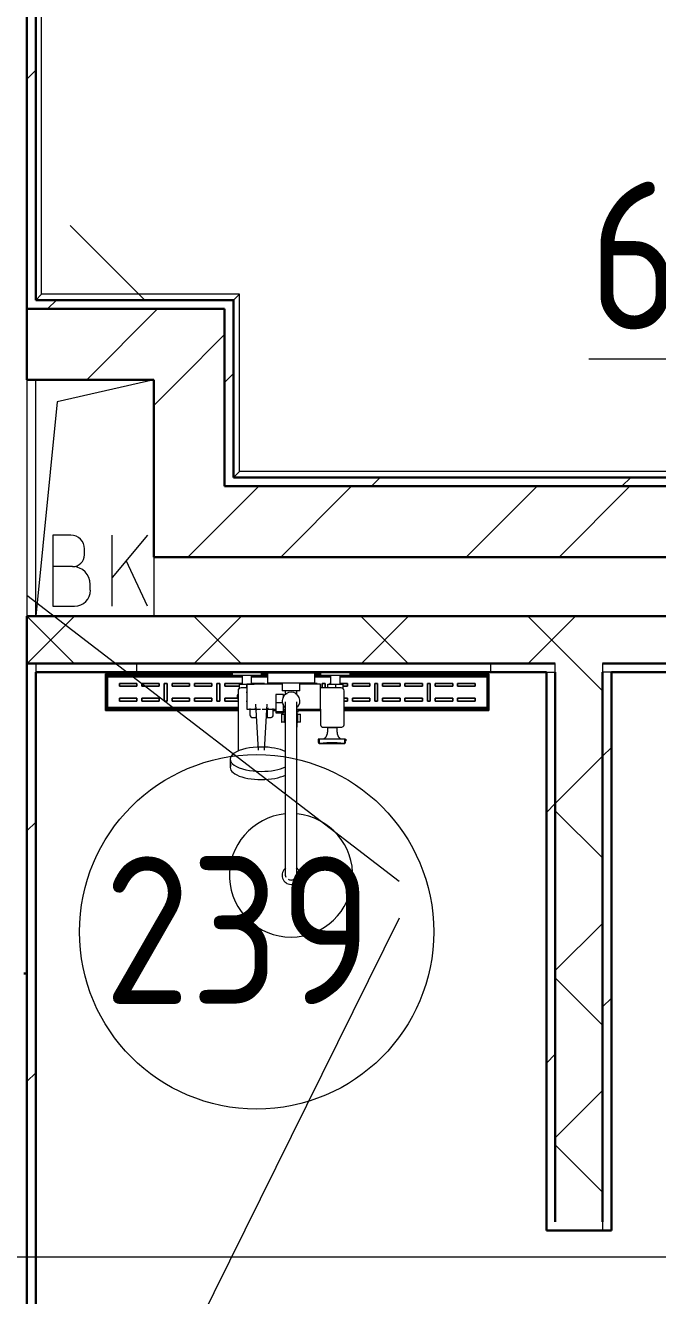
# Model space of a CAD drawing. Header units: millimetres. Extents: x -695119 to 412940, y -249585 to 622758.
# Drawn here: x 292938 to 294009, y 95847 to 97997 of the extents above; entities that cross this region are included whole.
import ezdxf

# ---------------------------------------------------------------- set-up
doc = ezdxf.new("R2010")
doc.units = ezdxf.units.MM
doc.linetypes.add('ADSK_Линия сетки', pattern=[25, 20, -2.5, 0, -2.5])
doc.linetypes.add('ADSK_Сверху', pattern=[450, 300, -150])
for name, color, linetype, lineweight in [('Линии', 7, 'Continuous', 9), ('Марки помещений', 8, 'Continuous', 20), ('Обобщенные модели', 8, 'Continuous', 18), ('Оборудование', 8, 'Continuous', 18), ('Ограждение', 8, 'Continuous', 9), ('Оси', 252, 'Continuous', 9), ('Перекрытие', 252, 'Continuous', 18), ('Сантехника', 252, 'Continuous', 18), ('Стены внутренние', 252, 'Continuous', 18), ('Стены наружные', 252, 'Continuous', 18), ('Стены штриховка', 7, 'Continuous', 9)]:
    doc.layers.add(name, color=color, linetype=linetype, lineweight=lineweight)
doc.styles.add('GOST Common_2', font='', dxfattribs={"width": 0.9, "height": 250})
doc.styles.get('GOST Common_2').set_extended_font_data('GOST type B')

# ---------------------------------------------------------------- blocks, each defined once
blk = doc.blocks.new('план 2 этажа')
at = {"color": 251, "lineweight": 18, "true_color": 0x636466}
for p, q in [((292955.8, 96996.6), (292955.8, 97396.6)), ((293155.8, 97396.6), (292992.1, 97359.7)), ((292992.1, 97359.7), (292955.8, 96996.6)), ((293015, 97133.8), (292985, 97133.8)), ((292985, 97133.8), (292985, 97013.8)), ((293145, 97133.8), (293085, 97062.3)), ((293085, 97013.8), (293085, 97133.8)), ((293038.3, 97100.5), (293038.3, 97110.5)), ((293018.3, 97080.5), (292985, 97080.5)), ((293145, 97013.8), (293109, 97091)), ((293155.8, 97096.6), (293155.8, 96996.6)), ((293048.3, 97040.5), (293048.3, 97050.5)), ((292985, 97013.8), (293021.7, 97013.8))]:
    blk.add_line(p, q, dxfattribs=at)
for centre, radius, start, end in [((293015, 97110.5), 23.3, 0, 90), ((293018.3, 97100.5), 20, 270, 0), ((293018.3, 97050.5), 30, 0, 90), ((293021.7, 97040.5), 26.7, 270, 0)]:
    blk.add_arc(centre, radius, start, end, dxfattribs=at)
at = {"layer": 'Линии', "color": 251, "linetype": 'ADSK_Сверху', "ltscale": 100, "true_color": 0x636466}
for p, q in [((293571.4, 96547.6), (292940.8, 97031.6)), ((293571.4, 96485.7), (292940.8, 95211.6))]:
    blk.add_line(p, q, dxfattribs=at)
at = {"layer": 'Марки помещений', "color": 251, "true_color": 0x636466}
blk.add_circle((293329.9, 96462.3), 300, dxfattribs=at)
at = {"layer": 'Обобщенные модели', "color": 251, "lineweight": 9, "true_color": 0x636466}
for p, q in [((293434, 96788.6), (293434, 96785.2)), ((293436, 96788.6), (293434.2, 96788.6)), ((293436, 96788.6), (293436, 96781.2)), ((293479.1, 96788.6), (293436, 96788.6)), ((293436, 96781.2), (293436, 96788.6)), ((293436, 96781.2), (293479.1, 96781.2)), ((293479.1, 96781.2), (293479.1, 96788.6)), ((293480.6, 96788.6), (293479.1, 96788.6)), ((293479.1, 96788.6), (293479.1, 96781.2)), ((293480.8, 96788.6), (293480.8, 96785.9)), ((293480.9, 96785.5), (293480.9, 96788.6))]:
    blk.add_line(p, q, dxfattribs=at)
for points, knots in [([(293434, 96784.7), (293434, 96784.5), (293434.1, 96784.2), (293434.2, 96783.5), (293434.4, 96782.8), (293434.6, 96782.3), (293434.9, 96781.9), (293435.3, 96781.5), (293435.7, 96781.3), (293436, 96781.2)], [0.3333333, 0.3333333, 0.3333333, 0.3333333, 0.4166667, 0.5, 0.5833333, 0.6666667, 0.75, 0.8333333, 1, 1, 1, 1]), ([(293436, 96781.2), (293436, 96781.2), (293436.6, 96781.2), (293438.5, 96781.5), (293439.9, 96781.6), (293441, 96781.8), (293442.3, 96781.9), (293443.7, 96782.1), (293445.1, 96782.2), (293446.7, 96782.4), (293448.4, 96782.5), (293450.7, 96782.7), (293455, 96782.9), (293460.1, 96782.9), (293464.3, 96782.7), (293466.7, 96782.5), (293468.3, 96782.4), (293469.9, 96782.2), (293471.4, 96782.1), (293472.8, 96781.9), (293474.1, 96781.8), (293475.2, 96781.6), (293476.6, 96781.5), (293478.4, 96781.2), (293479.1, 96781.2), (293479.1, 96781.2)], [0, 0, 0, 0, 0.111111, 0.166667, 0.194444, 0.222222, 0.25, 0.277778, 0.305556, 0.333333, 0.361111, 0.388889, 0.444444, 0.555556, 0.611111, 0.638889, 0.666667, 0.694444, 0.722222, 0.75, 0.777778, 0.805556, 0.833333, 0.888889, 1, 1, 1, 1]), ([(293479.1, 96781.2), (293479.3, 96781.3), (293479.7, 96781.5), (293480, 96781.9), (293480.2, 96782.3), (293480.4, 96782.9), (293480.6, 96783.5), (293480.7, 96784.2), (293480.8, 96784.6), (293480.8, 96784.7)], [0, 0, 0, 0, 0.1666667, 0.25, 0.3333333, 0.4166667, 0.5, 0.5833333, 0.6666667, 0.6666667, 0.6666667, 0.6666667])]:
    blk.add_open_spline(points, degree=3, knots=knots, dxfattribs=at)
at = {"layer": 'Оборудование', "color": 251, "true_color": 0x636466}
blk.add_line((293140.8, 97531.6), (293014.4, 97658.1), dxfattribs=at)
at = {"layer": 'Ограждение', "color": 251, "true_color": 0x636466}
for p, q in [((292965.8, 97541.6), (292965.8, 98471.6)), ((292965.8, 97541.6), (292955.8, 97531.6)), ((293300.8, 97541.6), (292965.8, 97541.6)), ((293300.8, 97541.6), (293290.8, 97531.6)), ((293300.8, 97241.6), (293300.8, 97541.6)), ((293300.8, 97241.6), (293290.8, 97231.6)), ((294785.8, 97241.6), (293300.8, 97241.6))]:
    blk.add_line(p, q, dxfattribs=at)
at = {"layer": 'Оси', "color": 251, "linetype": 'ADSK_Линия сетки', "ltscale": 100, "true_color": 0x636466}
for p, q in [((292940.8, 112662.3), (292940.8, 46685.5)), ((326840.8, 95911.6), (255118.5, 95911.6))]:
    blk.add_line(p, q, dxfattribs=at)
at = {"layer": 'Перекрытие', "color": 251, "ltscale": 100, "true_color": 0x636466}
for p, q in [((292955.8, 96996.6), (292955.8, 97396.6)), ((293155.8, 97096.6), (293155.8, 96996.6))]:
    blk.add_line(p, q, dxfattribs=at)
at = {"layer": 'Сантехника', "color": 251, "true_color": 0x636466}
for p, q in [((293073.9, 96836.9), (293073.9, 96898.8)), ((293073.9, 96898.8), (293073.9, 96836.9)), ((293073.9, 96898.8), (293288.3, 96898.8)), ((293288.3, 96898.8), (293073.9, 96898.8)), ((293288.4, 96896.9), (293075.8, 96896.9)), ((293075.8, 96896.9), (293288.4, 96896.9)), ((293075.8, 96896.9), (293075.8, 96838.8)), ((293075.8, 96838.8), (293075.8, 96896.9)), ((293077.4, 96890.2), (293077.4, 96895.2)), ((293305.3, 96895.2), (293077.4, 96895.2)), ((293077.4, 96893.7), (293077.4, 96895.2)), ((293077.4, 96893.7), (293305.3, 96893.7)), ((293077.4, 96893.7), (293077.4, 96890.2)), ((293077.4, 96845.6), (293077.4, 96890.2)), ((293077.4, 96890.2), (293077.4, 96845.6)), ((293127.1, 96882.9), (293097.6, 96882.9)), ((293097.6, 96882.9), (293097.6, 96877.9)), ((293097.6, 96877.9), (293097.6, 96882.9)), ((293097.6, 96882.9), (293127.1, 96882.9)), ((293127.1, 96877.9), (293127.1, 96882.9)), ((293127.1, 96882.9), (293127.1, 96877.9)), ((293165, 96882.9), (293135.5, 96882.9)), ((293135.5, 96882.9), (293135.5, 96877.9)), ((293135.5, 96877.9), (293135.5, 96882.9)), ((293135.5, 96882.9), (293165, 96882.9)), ((293165, 96877.9), (293165, 96882.9)), ((293165, 96882.9), (293165, 96877.9)), ((293178.3, 96882.9), (293173.4, 96882.9)), ((293173.4, 96882.9), (293173.4, 96852.9)), ((293173.4, 96852.9), (293173.4, 96882.9)), ((293173.4, 96882.9), (293178.3, 96882.9)), ((293178.3, 96852.9), (293178.3, 96882.9)), ((293178.3, 96882.9), (293178.3, 96852.9)), ((293216.3, 96882.9), (293186.7, 96882.9)), ((293186.7, 96882.9), (293186.7, 96877.9)), ((293186.7, 96877.9), (293186.7, 96882.9)), ((293186.7, 96882.9), (293216.3, 96882.9)), ((293216.3, 96877.9), (293216.3, 96882.9)), ((293216.3, 96882.9), (293216.3, 96877.9)), ((293254.2, 96882.9), (293224.6, 96882.9)), ((293224.6, 96882.9), (293224.6, 96877.9)), ((293224.6, 96877.9), (293224.6, 96882.9)), ((293224.6, 96882.9), (293254.2, 96882.9)), ((293254.2, 96877.9), (293254.2, 96882.9)), ((293254.2, 96882.9), (293254.2, 96877.9)), ((293267.5, 96882.9), (293262.6, 96882.9)), ((293262.6, 96882.9), (293262.6, 96852.9)), ((293262.6, 96852.9), (293262.6, 96882.9)), ((293262.6, 96882.9), (293267.5, 96882.9)), ((293267.5, 96852.9), (293267.5, 96882.9)), ((293267.5, 96882.9), (293267.5, 96852.9)), ((293305.3, 96882.9), (293275.9, 96882.9)), ((293275.9, 96882.9), (293275.9, 96877.9)), ((293275.9, 96877.9), (293275.9, 96882.9)), ((293275.9, 96882.9), (293305.3, 96882.9)), ((293288.3, 96901.6), (293288.3, 96896.6)), ((293288.3, 96896.6), (293338.3, 96896.6)), ((293305.3, 96896.6), (293305.3, 96881.6)), ((293321.3, 96881.6), (293321.3, 96896.6)), ((293348.3, 96895.2), (293321.3, 96895.2)), ((293321.3, 96893.7), (293348.3, 96893.7)), ((293343.3, 96882.9), (293321.3, 96882.9)), ((293321.3, 96882.9), (293343.3, 96882.9)), ((293338.3, 96896.6), (293338.3, 96901.6)), ((293338.3, 96898.8), (293348.3, 96898.8)), ((293348.3, 96898.8), (293338.3, 96898.8)), ((293348.3, 96896.9), (293338.3, 96896.9)), ((293338.3, 96896.9), (293348.3, 96896.9)), ((293343.3, 96881.2), (293343.3, 96882.9)), ((293343.3, 96882.9), (293343.3, 96881.2)), ((293348.3, 96900.4), (293348.3, 96883.1)), ((293388.3, 96900.4), (293348.3, 96900.4)), ((293388.3, 96883.1), (293348.3, 96883.1)), ((293356.6, 96882.9), (293351.7, 96882.9)), ((293351.7, 96882.9), (293351.7, 96881.1)), ((293351.7, 96881.1), (293351.7, 96882.9)), ((293351.7, 96882.9), (293356.6, 96882.9)), ((293356.6, 96881.3), (293356.6, 96882.9)), ((293356.6, 96882.9), (293356.6, 96881.3)), ((293373.3, 96882.9), (293365, 96882.9)), ((293365, 96882.9), (293365, 96881.3)), ((293365, 96881.3), (293365, 96882.9)), ((293365, 96882.9), (293373.3, 96882.9)), ((293373.3, 96883.1), (293373.3, 96870.5)), ((293428.3, 96900.4), (293388.3, 96900.4)), ((293428.3, 96883.1), (293388.3, 96883.1)), ((293403.3, 96870.5), (293403.3, 96883.1)), ((293432.5, 96882.9), (293403.3, 96882.9)), ((293403.3, 96882.9), (293432.5, 96882.9)), ((293428.3, 96883.1), (293428.3, 96900.4)), ((293428.3, 96898.8), (293438.3, 96898.8)), ((293438.3, 96898.8), (293428.3, 96898.8)), ((293438.3, 96896.9), (293428.3, 96896.9)), ((293428.3, 96896.9), (293438.3, 96896.9)), ((293455.3, 96895.2), (293428.3, 96895.2)), ((293428.3, 96893.7), (293455.3, 96893.7)), ((293432.5, 96881.3), (293432.5, 96882.9)), ((293432.5, 96882.9), (293432.5, 96881.3)), ((293438.3, 96901.6), (293438.3, 96896.6)), ((293438.3, 96896.6), (293488.3, 96896.6)), ((293445.8, 96882.9), (293440.8, 96882.9)), ((293440.8, 96882.9), (293440.8, 96875.3)), ((293440.8, 96875.3), (293440.8, 96882.9)), ((293440.8, 96882.9), (293445.8, 96882.9)), ((293445.8, 96875.3), (293445.8, 96882.9)), ((293445.8, 96882.9), (293445.8, 96875.3)), ((293455.3, 96882.9), (293454.1, 96882.9)), ((293454.1, 96882.9), (293454.1, 96881.6)), ((293454.1, 96881.6), (293454.1, 96882.9)), ((293454.1, 96882.9), (293455.3, 96882.9)), ((293455.3, 96896.6), (293455.3, 96881.6)), ((293471.3, 96881.6), (293471.3, 96896.6)), ((293720.1, 96895.2), (293471.3, 96895.2)), ((293471.3, 96893.7), (293720.1, 96893.7)), ((293483.7, 96882.9), (293471.3, 96882.9)), ((293471.3, 96882.9), (293483.7, 96882.9)), ((293483.7, 96877.9), (293483.7, 96882.9)), ((293483.7, 96882.9), (293483.7, 96877.9)), ((293721.3, 96896.9), (293488.2, 96896.9)), ((293488.2, 96896.9), (293721.3, 96896.9)), ((293488.3, 96896.6), (293488.3, 96901.6)), ((293488.3, 96898.8), (293723.2, 96898.8)), ((293723.2, 96898.8), (293488.3, 96898.8)), ((293521.6, 96882.9), (293492.1, 96882.9)), ((293492.1, 96882.9), (293492.1, 96877.9)), ((293492.1, 96877.9), (293492.1, 96882.9)), ((293492.1, 96882.9), (293521.6, 96882.9)), ((293521.6, 96877.9), (293521.6, 96882.9)), ((293521.6, 96882.9), (293521.6, 96877.9)), ((293534.9, 96882.9), (293530, 96882.9)), ((293530, 96882.9), (293530, 96852.9)), ((293530, 96852.9), (293530, 96882.9)), ((293530, 96882.9), (293534.9, 96882.9)), ((293534.9, 96852.9), (293534.9, 96882.9)), ((293534.9, 96882.9), (293534.9, 96852.9)), ((293572.8, 96882.9), (293543.3, 96882.9)), ((293543.3, 96882.9), (293543.3, 96877.9)), ((293543.3, 96877.9), (293543.3, 96882.9)), ((293543.3, 96882.9), (293572.8, 96882.9)), ((293572.8, 96877.9), (293572.8, 96882.9)), ((293572.8, 96882.9), (293572.8, 96877.9)), ((293610.8, 96882.9), (293581.2, 96882.9)), ((293581.2, 96882.9), (293581.2, 96877.9)), ((293581.2, 96877.9), (293581.2, 96882.9)), ((293581.2, 96882.9), (293610.8, 96882.9)), ((293610.8, 96877.9), (293610.8, 96882.9)), ((293610.8, 96882.9), (293610.8, 96877.9)), ((293624, 96882.9), (293619.1, 96882.9)), ((293619.1, 96882.9), (293619.1, 96852.9)), ((293619.1, 96852.9), (293619.1, 96882.9)), ((293619.1, 96882.9), (293624, 96882.9)), ((293624, 96852.9), (293624, 96882.9)), ((293624, 96882.9), (293624, 96852.9)), ((293662, 96882.9), (293632.4, 96882.9)), ((293632.4, 96882.9), (293632.4, 96877.9)), ((293632.4, 96877.9), (293632.4, 96882.9)), ((293632.4, 96882.9), (293662, 96882.9)), ((293662, 96877.9), (293662, 96882.9)), ((293662, 96882.9), (293662, 96877.9)), ((293699.9, 96882.9), (293670.3, 96882.9)), ((293670.3, 96882.9), (293670.3, 96877.9)), ((293670.3, 96877.9), (293670.3, 96882.9)), ((293670.3, 96882.9), (293699.9, 96882.9)), ((293699.9, 96877.9), (293699.9, 96882.9)), ((293699.9, 96882.9), (293699.9, 96877.9)), ((293720.1, 96895.2), (293720.1, 96890.2)), ((293720.1, 96895.2), (293720.1, 96893.7)), ((293720.1, 96890.2), (293720.1, 96893.7)), ((293720.1, 96890.2), (293720.1, 96845.6)), ((293720.1, 96845.6), (293720.1, 96890.2)), ((293721.3, 96838.8), (293721.3, 96896.9)), ((293721.3, 96896.9), (293721.3, 96838.8)), ((293723.2, 96898.8), (293723.2, 96836.9)), ((293723.2, 96836.9), (293723.2, 96898.8)), ((293097.6, 96877.9), (293127.1, 96877.9)), ((293127.1, 96877.9), (293097.6, 96877.9)), ((293135.5, 96877.9), (293165, 96877.9)), ((293165, 96877.9), (293135.5, 96877.9)), ((293186.7, 96877.9), (293216.3, 96877.9)), ((293216.3, 96877.9), (293186.7, 96877.9)), ((293224.6, 96877.9), (293254.2, 96877.9)), ((293254.2, 96877.9), (293224.6, 96877.9)), ((293275.9, 96877.9), (293300.8, 96877.9)), ((293300.8, 96877.9), (293275.9, 96877.9)), ((293298.5, 96870.3), (293298.5, 96767.9)), ((293300.8, 96881.6), (293313.3, 96881.6)), ((293300.8, 96873.3), (293300.8, 96881.6)), ((293313.6, 96875.3), (293303.5, 96875.3)), ((293313.6, 96867.7), (293312.1, 96867.7)), ((293313.3, 96881.6), (293325.8, 96881.6)), ((293313.3, 96875.3), (293313.3, 96881.6)), ((293373.5, 96881.3), (293313.6, 96881.3)), ((293313.6, 96881.3), (293313.6, 96839.1)), ((293375.2, 96863.8), (293362.3, 96863.8)), ((293362.3, 96863.8), (293362.3, 96850.5)), ((293388.3, 96870.5), (293373.3, 96870.5)), ((293375.2, 96857.9), (293375.2, 96863.8)), ((293378.3, 96870.5), (293378.3, 96865.5)), ((293378.3, 96865.5), (293381.5, 96865.5)), ((293403.3, 96870.5), (293388.3, 96870.5)), ((293395.1, 96865.5), (293398.3, 96865.5)), ((293398.3, 96865.5), (293398.3, 96870.5)), ((293438.3, 96881.3), (293403.3, 96881.3)), ((293438.3, 96839.1), (293438.3, 96881.3)), ((293473.1, 96875.3), (293438.3, 96875.3)), ((293450.8, 96881.6), (293463.3, 96881.6)), ((293450.8, 96875.3), (293450.8, 96881.6)), ((293463.3, 96881.6), (293475.8, 96881.6)), ((293463.3, 96881.6), (293463.3, 96875.3)), ((293475.8, 96881.6), (293475.8, 96873.2)), ((293475.8, 96877.9), (293483.7, 96877.9)), ((293483.7, 96877.9), (293475.8, 96877.9)), ((293478.1, 96812.6), (293478.1, 96870.3)), ((293492.1, 96877.9), (293521.6, 96877.9)), ((293521.6, 96877.9), (293492.1, 96877.9)), ((293543.3, 96877.9), (293572.8, 96877.9)), ((293572.8, 96877.9), (293543.3, 96877.9)), ((293581.2, 96877.9), (293610.8, 96877.9)), ((293610.8, 96877.9), (293581.2, 96877.9)), ((293632.4, 96877.9), (293662, 96877.9)), ((293662, 96877.9), (293632.4, 96877.9)), ((293670.3, 96877.9), (293699.9, 96877.9)), ((293699.9, 96877.9), (293670.3, 96877.9)), ((293077.4, 96845.6), (293077.4, 96842.1)), ((293077.4, 96840.6), (293077.4, 96845.6)), ((293298.5, 96842.1), (293077.4, 96842.1)), ((293077.4, 96840.6), (293077.4, 96842.1)), ((293298.5, 96840.6), (293077.4, 96840.6)), ((293127.1, 96857.9), (293097.6, 96857.9)), ((293097.6, 96857.9), (293097.6, 96852.9)), ((293097.6, 96852.9), (293097.6, 96857.9)), ((293097.6, 96857.9), (293127.1, 96857.9)), ((293097.6, 96852.9), (293127.1, 96852.9)), ((293127.1, 96852.9), (293097.6, 96852.9)), ((293127.1, 96852.9), (293127.1, 96857.9)), ((293127.1, 96857.9), (293127.1, 96852.9)), ((293165, 96857.9), (293135.5, 96857.9)), ((293135.5, 96857.9), (293135.5, 96852.9)), ((293135.5, 96852.9), (293135.5, 96857.9)), ((293135.5, 96857.9), (293165, 96857.9)), ((293135.5, 96852.9), (293165, 96852.9)), ((293165, 96852.9), (293135.5, 96852.9)), ((293165, 96852.9), (293165, 96857.9)), ((293165, 96857.9), (293165, 96852.9)), ((293173.4, 96852.9), (293178.3, 96852.9)), ((293178.3, 96852.9), (293173.4, 96852.9)), ((293216.3, 96857.9), (293186.7, 96857.9)), ((293186.7, 96857.9), (293186.7, 96852.9)), ((293186.7, 96852.9), (293186.7, 96857.9)), ((293186.7, 96857.9), (293216.3, 96857.9)), ((293186.7, 96852.9), (293216.3, 96852.9)), ((293216.3, 96852.9), (293186.7, 96852.9)), ((293216.3, 96852.9), (293216.3, 96857.9)), ((293216.3, 96857.9), (293216.3, 96852.9)), ((293254.2, 96857.9), (293224.6, 96857.9)), ((293224.6, 96857.9), (293224.6, 96852.9)), ((293224.6, 96852.9), (293224.6, 96857.9)), ((293224.6, 96857.9), (293254.2, 96857.9)), ((293224.6, 96852.9), (293254.2, 96852.9)), ((293254.2, 96852.9), (293224.6, 96852.9)), ((293254.2, 96852.9), (293254.2, 96857.9)), ((293254.2, 96857.9), (293254.2, 96852.9)), ((293262.6, 96852.9), (293267.5, 96852.9)), ((293267.5, 96852.9), (293262.6, 96852.9)), ((293297.8, 96857.9), (293275.9, 96857.9)), ((293275.9, 96857.9), (293275.9, 96852.9)), ((293275.9, 96852.9), (293275.9, 96857.9)), ((293275.9, 96857.9), (293297.8, 96857.9)), ((293275.9, 96852.9), (293298.5, 96852.9)), ((293298.5, 96852.9), (293275.9, 96852.9)), ((293312.1, 96852.6), (293313.6, 96852.6)), ((293313.6, 96839.1), (293336.6, 96839.1)), ((293318.6, 96840.4), (293318.6, 96829.9)), ((293327.9, 96847.6), (293332.3, 96769.6)), ((293339.2, 96839.1), (293362.3, 96839.1)), ((293343.5, 96769.6), (293347.9, 96847.6)), ((293358.2, 96830), (293358.2, 96840.4)), ((293362.3, 96850.5), (293362.3, 96835.1)), ((293362.3, 96850.5), (293374.3, 96850.5)), ((293375.2, 96835.1), (293375.2, 96848.4)), ((293375.2, 96839.1), (293378.6, 96839.1)), ((293398, 96839.1), (293438.3, 96839.1)), ((293438.3, 96839.1), (293438.3, 96812.7)), ((293483.7, 96857.9), (293478.1, 96857.9)), ((293478.1, 96857.9), (293483.7, 96857.9)), ((293478.1, 96852.9), (293483.7, 96852.9)), ((293483.7, 96852.9), (293478.1, 96852.9)), ((293720.1, 96842.1), (293478.1, 96842.1)), ((293720.1, 96840.6), (293478.1, 96840.6)), ((293483.7, 96852.9), (293483.7, 96857.9)), ((293483.7, 96857.9), (293483.7, 96852.9)), ((293521.6, 96857.9), (293492.1, 96857.9)), ((293492.1, 96857.9), (293492.1, 96852.9)), ((293492.1, 96852.9), (293492.1, 96857.9)), ((293492.1, 96857.9), (293521.6, 96857.9)), ((293492.1, 96852.9), (293521.6, 96852.9)), ((293521.6, 96852.9), (293492.1, 96852.9)), ((293521.6, 96852.9), (293521.6, 96857.9)), ((293521.6, 96857.9), (293521.6, 96852.9)), ((293530, 96852.9), (293534.9, 96852.9)), ((293534.9, 96852.9), (293530, 96852.9)), ((293572.8, 96857.9), (293543.3, 96857.9)), ((293543.3, 96857.9), (293543.3, 96852.9)), ((293543.3, 96852.9), (293543.3, 96857.9)), ((293543.3, 96857.9), (293572.8, 96857.9)), ((293543.3, 96852.9), (293572.8, 96852.9)), ((293572.8, 96852.9), (293543.3, 96852.9)), ((293572.8, 96852.9), (293572.8, 96857.9)), ((293572.8, 96857.9), (293572.8, 96852.9)), ((293610.8, 96857.9), (293581.2, 96857.9)), ((293581.2, 96857.9), (293581.2, 96852.9)), ((293581.2, 96852.9), (293581.2, 96857.9)), ((293581.2, 96857.9), (293610.8, 96857.9)), ((293581.2, 96852.9), (293610.8, 96852.9)), ((293610.8, 96852.9), (293581.2, 96852.9)), ((293610.8, 96852.9), (293610.8, 96857.9)), ((293610.8, 96857.9), (293610.8, 96852.9)), ((293619.1, 96852.9), (293624, 96852.9)), ((293624, 96852.9), (293619.1, 96852.9)), ((293662, 96857.9), (293632.4, 96857.9)), ((293632.4, 96857.9), (293632.4, 96852.9)), ((293632.4, 96852.9), (293632.4, 96857.9)), ((293632.4, 96857.9), (293662, 96857.9)), ((293632.4, 96852.9), (293662, 96852.9)), ((293662, 96852.9), (293632.4, 96852.9)), ((293662, 96852.9), (293662, 96857.9)), ((293662, 96857.9), (293662, 96852.9)), ((293699.9, 96857.9), (293670.3, 96857.9)), ((293670.3, 96857.9), (293670.3, 96852.9)), ((293670.3, 96852.9), (293670.3, 96857.9)), ((293670.3, 96857.9), (293699.9, 96857.9)), ((293670.3, 96852.9), (293699.9, 96852.9)), ((293699.9, 96852.9), (293670.3, 96852.9)), ((293699.9, 96852.9), (293699.9, 96857.9)), ((293699.9, 96857.9), (293699.9, 96852.9)), ((293720.1, 96842.1), (293720.1, 96845.6)), ((293720.1, 96845.6), (293720.1, 96840.6)), ((293720.1, 96842.1), (293720.1, 96840.6)), ((293298.5, 96836.9), (293073.9, 96836.9)), ((293073.9, 96836.9), (293298.5, 96836.9)), ((293075.8, 96838.8), (293298.5, 96838.8)), ((293298.5, 96838.8), (293075.8, 96838.8)), ((293324, 96825), (293329.1, 96825)), ((293329.1, 96825), (293329.1, 96826.2)), ((293347.7, 96836.3), (293347.7, 96838.4)), ((293347.7, 96836.3), (293347.7, 96825)), ((293347.7, 96825), (293352.7, 96825)), ((293358.2, 96838.8), (293362.3, 96838.8)), ((293362.3, 96838.8), (293358.2, 96838.8)), ((293362.3, 96836.9), (293358.2, 96836.9)), ((293358.2, 96836.9), (293362.3, 96836.9)), ((293362.3, 96835.1), (293362.3, 96833)), ((293362.3, 96835.1), (293375.2, 96835.1)), ((293362.3, 96833), (293375.2, 96833)), ((293372.2, 96830.6), (293372.2, 96817.4)), ((293372.5, 96830.6), (293372.2, 96830.6)), ((293372.5, 96830.6), (293377, 96830.6)), ((293372.5, 96817.4), (293372.5, 96830.6)), ((293376.4, 96836.9), (293375.2, 96836.9)), ((293375.2, 96836.9), (293376.4, 96836.9)), ((293375.2, 96833), (293375.2, 96835.1)), ((293376.7, 96830.6), (293377, 96830.6)), ((293378.6, 96830.6), (293377, 96830.6)), ((293377, 96817.4), (293377, 96830.6)), ((293377.3, 96833.6), (293378.7, 96833.6)), ((293378.3, 96828.5), (293378.3, 96590.3)), ((293397.7, 96833.6), (293399.3, 96833.6)), ((293399.6, 96830.6), (293397.9, 96830.6)), ((293398.3, 96590.3), (293398.3, 96828.5)), ((293399.6, 96830.6), (293404.1, 96830.6)), ((293399.6, 96830.6), (293400, 96830.6)), ((293399.6, 96817.4), (293399.6, 96830.6)), ((293438.3, 96836.9), (293400.4, 96836.9)), ((293400.4, 96836.9), (293438.3, 96836.9)), ((293401.2, 96838.8), (293438.5, 96838.8)), ((293438.5, 96838.8), (293401.2, 96838.8)), ((293404.5, 96830.6), (293404.1, 96830.6)), ((293404.1, 96817.4), (293404.1, 96830.6)), ((293404.5, 96817.4), (293404.5, 96830.6)), ((293478.1, 96838.8), (293721.3, 96838.8)), ((293721.3, 96838.8), (293478.1, 96838.8)), ((293723.2, 96836.9), (293478.1, 96836.9)), ((293478.1, 96836.9), (293723.2, 96836.9)), ((293372.2, 96817.4), (293372.5, 96817.4)), ((293377, 96817.4), (293372.5, 96817.4)), ((293377, 96817.4), (293376.7, 96817.4)), ((293377, 96817.4), (293378.2, 96817.4)), ((293378.3, 96817.4), (293378.3, 96808.6)), ((293398.4, 96817.4), (293399.6, 96817.4)), ((293398.4, 96808.6), (293398.4, 96817.4)), ((293400, 96817.4), (293399.6, 96817.4)), ((293404.1, 96817.4), (293399.6, 96817.4)), ((293404.1, 96817.4), (293404.5, 96817.4)), ((293443.2, 96808.6), (293474.2, 96808.6)), ((293450, 96808), (293450, 96800.5)), ((293450, 96808), (293458, 96808)), ((293458, 96808), (293466.1, 96808)), ((293466.1, 96800.5), (293466.1, 96808)), ((293285.1, 96754.5), (293285.1, 96740.7))]:
    blk.add_line(p, q, dxfattribs=at)
at = {"layer": 'Сантехника', "color": 251, "true_color": 0x636466, "flags": 128}
for points in [[(293297.3, 96860.2), (293297.3, 96860.5), (293297.3, 96860.8), (293297.3, 96861.1), (293297.3, 96861.4), (293297.4, 96861.7), (293297.5, 96861.9), (293297.5, 96862.2), (293297.6, 96862.5), (293297.7, 96862.8), (293297.8, 96863.1), (293298, 96863.4), (293298.1, 96863.6), (293298.2, 96863.9), (293298.4, 96864.2), (293298.6, 96864.4)], [(293298.4, 96856.1), (293298.3, 96856.4), (293298.1, 96856.6), (293298, 96856.9), (293297.9, 96857.2), (293297.8, 96857.4), (293297.7, 96857.7), (293297.6, 96858), (293297.5, 96858.3), (293297.4, 96858.6), (293297.4, 96858.9), (293297.3, 96859.2), (293297.3, 96859.5), (293297.3, 96859.8), (293297.3, 96860.1), (293297.3, 96860.2)], [(293378.3, 96851.6), (293378.3, 96851.6), (293378.3, 96851.6), (293378.3, 96851.5), (293378.3, 96851.3), (293378.3, 96851.2), (293378.3, 96851), (293378.3, 96850.7), (293378.3, 96850.4), (293378.3, 96850.1), (293378.3, 96849.7), (293378.3, 96849.4), (293378.3, 96848.9), (293378.3, 96848.5), (293378.3, 96848), (293378.3, 96847.5), (293378.3, 96846.9), (293378.3, 96846.3), (293378.3, 96845.7), (293378.3, 96845), (293378.3, 96844.4), (293378.3, 96843.7), (293378.3, 96842.9), (293378.3, 96842.2), (293378.3, 96841.4), (293378.3, 96840.6), (293378.3, 96839.8), (293378.3, 96839), (293378.3, 96838.1), (293378.3, 96837.3), (293378.3, 96836.4), (293378.3, 96835.5), (293378.3, 96834.6), (293378.3, 96833.6), (293378.3, 96832.7), (293378.3, 96831.8), (293378.3, 96830.8), (293378.3, 96829.9), (293378.3, 96828.9), (293378.3, 96828.5)], [(293398.3, 96828.5), (293398.3, 96829.5), (293398.3, 96830.4), (293398.3, 96831.4), (293398.3, 96832.3), (293398.3, 96833.3), (293398.3, 96834.2), (293398.3, 96835.1), (293398.3, 96836), (293398.3, 96836.9), (293398.3, 96837.8), (293398.3, 96838.6), (293398.3, 96839.5), (293398.3, 96840.3), (293398.3, 96841.1), (293398.3, 96841.9), (293398.3, 96842.7), (293398.3, 96843.4), (293398.3, 96844.1), (293398.3, 96844.8), (293398.3, 96845.4), (293398.3, 96846.1), (293398.3, 96846.7), (293398.3, 96847.2), (293398.3, 96847.8), (293398.3, 96848.3), (293398.3, 96848.8), (293398.3, 96849.2), (293398.3, 96849.6), (293398.3, 96850), (293398.3, 96850.3), (293398.3, 96850.6), (293398.3, 96850.9), (293398.3, 96851.1), (293398.3, 96851.3), (293398.3, 96851.4), (293398.3, 96851.5), (293398.3, 96851.6), (293398.3, 96851.6), (293398.3, 96851.6)], [(293443.5, 96788.6), (293443.9, 96788.9), (293444.4, 96789.3), (293444.8, 96789.6), (293445.3, 96790), (293445.7, 96790.4), (293446.1, 96790.8), (293446.4, 96791.2), (293446.8, 96791.6), (293447.2, 96792), (293447.5, 96792.5), (293447.8, 96793), (293448.1, 96793.4), (293448.4, 96793.9), (293448.6, 96794.4), (293448.8, 96794.9), (293449.1, 96795.5), (293449.3, 96796), (293449.4, 96796.5), (293449.6, 96797.1), (293449.7, 96797.6), (293449.8, 96798.2), (293449.9, 96798.7), (293449.9, 96799.3), (293450, 96799.9), (293450, 96800.4), (293450, 96800.5)], [(293466.1, 96800.5), (293466.1, 96799.9), (293466.1, 96799.4), (293466.2, 96798.8), (293466.2, 96798.3), (293466.3, 96797.7), (293466.5, 96797.2), (293466.6, 96796.6), (293466.8, 96796.1), (293467, 96795.5), (293467.2, 96795), (293467.4, 96794.5), (293467.6, 96794), (293467.9, 96793.5), (293468.2, 96793), (293468.5, 96792.6), (293468.8, 96792.1), (293469.2, 96791.7), (293469.5, 96791.2), (293469.9, 96790.8), (293470.3, 96790.4), (293470.7, 96790), (293471.2, 96789.7), (293471.6, 96789.3), (293472.1, 96789), (293472.5, 96788.7), (293472.6, 96788.6)], [(293378.3, 96590.3), (293378.3, 96589.1), (293378.3, 96587.9), (293378.3, 96586.8), (293378.3, 96585.6), (293378.3, 96584.4), (293378.3, 96583.3), (293378.3, 96582.1), (293378.3, 96581), (293378.3, 96579.9), (293378.3, 96578.8), (293378.3, 96577.7), (293378.3, 96576.6), (293378.3, 96575.6), (293378.3, 96574.6), (293378.3, 96573.6), (293378.3, 96572.6), (293378.3, 96571.6), (293378.3, 96570.7), (293378.3, 96569.8), (293378.3, 96569), (293378.3, 96568.1), (293378.3, 96567.3), (293378.3, 96566.6), (293378.3, 96565.9), (293378.3, 96565.2), (293378.3, 96564.5), (293378.3, 96563.9), (293378.3, 96563.3), (293378.3, 96562.8), (293378.3, 96562.3), (293378.3, 96561.9), (293378.3, 96561.5), (293378.3, 96561.1), (293378.3, 96560.8), (293378.3, 96560.6), (293378.3, 96560.4), (293378.3, 96560.2), (293378.3, 96560.1), (293378.3, 96560), (293378.3, 96560)], [(293398.3, 96560), (293398.3, 96560), (293398.3, 96560), (293398.3, 96560.2), (293398.3, 96560.3), (293398.3, 96560.5), (293398.3, 96560.8), (293398.3, 96561.1), (293398.3, 96561.4), (293398.3, 96561.8), (293398.3, 96562.3), (293398.3, 96562.7), (293398.3, 96563.3), (293398.3, 96563.8), (293398.3, 96564.4), (293398.3, 96565.1), (293398.3, 96565.8), (293398.3, 96566.5), (293398.3, 96567.2), (293398.3, 96568), (293398.3, 96568.8), (293398.3, 96569.7), (293398.3, 96570.6), (293398.3, 96571.5), (293398.3, 96572.4), (293398.3, 96573.4), (293398.3, 96574.4), (293398.3, 96575.4), (293398.3, 96576.5), (293398.3, 96577.6), (293398.3, 96578.6), (293398.3, 96579.7), (293398.3, 96580.9), (293398.3, 96582), (293398.3, 96583.1), (293398.3, 96584.3), (293398.3, 96585.4), (293398.3, 96586.6), (293398.3, 96587.8), (293398.3, 96588.9), (293398.3, 96590.1), (293398.3, 96590.3)]]:
    blk.add_lwpolyline(points, dxfattribs=at)
at = {"layer": 'Сантехника', "color": 251, "true_color": 0x636466}
for centre, radius, start, end in [((293303.5, 96870.3), 5, 90, 180), ((293388.3, 96853), 15, 90, 229.1102), ((293388.3, 96853), 15, 315, 90), ((293473.1, 96870.3), 5, 0, 90), ((293360.3, 96830.7), 17.2, 9.6958, 29.1813), ((293416.2, 96830.7), 17.2, 150.8187, 170.3042), ((293443.2, 96813.6), 5, 190.7348, 270), ((293473.2, 96813.5), 5, 282.0451, 349.4262), ((293388.3, 96557.9), 104.4, 95.5433, 270), ((293388.3, 96557.9), 104.4, 270, 84.4004), ((293388.3, 96557.9), 15.3, 125.2067, 270), ((293388.3, 96560), 10, 171.3374, 210), ((293388.3, 96557.9), 15.3, 270, 54.7933), ((293388.3, 96560), 10, 330, 8.6626), ((293388.3, 96560), 10, 240, 270), ((293388.3, 96560), 10, 270, 300)]:
    blk.add_arc(centre, radius, start, end, dxfattribs=at)
for centre, major_axis, ratio, start_param, end_param in [((293338.4, 96842), (11.1, 0), 0.920505, 3.217557, 3.724253), ((293338.4, 96842), (11.1, 0), 0.920505, 5.700525, 6.207221), ((293324, 96829.9), (5.38, 0), 0.920505, 3.141593, 4.712389), ((293352.7, 96830), (-5.51, 0), 0.920505, 1.570796, 3.141593), ((293337.9, 96754.5), (-52.8, 0), 0.390731, 4.712389, 7.853982), ((293337.9, 96754.5), (52.8, 0), 0.390731, 0.694281, 1.570796), ((293337.9, 96740.7), (52.8, 0), 0.390731, 2.917193, 4.712389), ((293337.9, 96754.5), (-52.8, 0), 0.390731, 1.570796, 2.455637), ((293337.9, 96740.7), (-52.8, 0), 0.390731, 1.570796, 2.455637)]:
    blk.add_ellipse(centre, major_axis=major_axis, ratio=ratio, start_param=start_param, end_param=end_param, dxfattribs=at)
at = {"layer": 'Стены внутренние', "color": 251, "true_color": 0x636466}
blk.add_line((292940.8, 97396.6), (292940.8, 96996.6), dxfattribs=at)
at = {"layer": 'Стены внутренние', "color": 251, "lineweight": 30, "true_color": 0x636466}
blk.add_line((292940.8, 96391.6), (292935.8, 96391.6), dxfattribs=at)
at = {"layer": 'Стены наружные', "color": 251, "lineweight": 30, "true_color": 0x636466}
for p, q in [((292955.8, 97531.6), (292955.8, 98571.6)), ((292940.8, 98141.6), (292940.8, 97396.6)), ((292955.8, 97531.6), (293290.8, 97531.6)), ((293290.8, 97531.6), (293290.8, 97231.6)), ((293275.8, 97516.6), (292940.8, 97516.6)), ((293275.8, 97216.6), (293275.8, 97516.6)), ((293155.8, 97396.6), (292940.8, 97396.6)), ((293155.8, 97096.6), (293155.8, 97396.6)), ((293290.8, 97231.6), (294795.8, 97231.6)), ((294810.8, 97216.6), (293275.8, 97216.6)), ((294810.8, 97096.6), (293155.8, 97096.6)), ((292940.8, 96996.6), (294810.8, 96996.6)), ((292940.8, 95131.6), (292940.8, 96996.6)), ((293835.8, 96916.6), (292940.8, 96916.6)), ((294810.8, 96916.6), (293915.8, 96916.6)), ((292955.8, 96901.6), (292955.8, 95266.6)), ((292955.8, 96901.6), (293820.8, 96901.6)), ((293820.8, 95956.6), (293820.8, 96901.6)), ((293835.8, 95971.6), (293835.8, 96901.6)), ((293915.8, 96901.6), (293915.8, 95971.6)), ((293930.8, 96901.6), (294795.8, 96901.6)), ((293930.8, 96901.6), (293930.8, 95956.6)), ((293930.8, 95956.6), (293820.8, 95956.6))]:
    blk.add_line(p, q, dxfattribs=at)
at = {"layer": 'Стены наружные', "color": 251, "linetype": 'Continuous', "lineweight": 9, "true_color": 0x636466}
for p, q in [((292940.8, 97905.8), (292955.8, 97920.8)), ((292975.9, 97516.6), (292990.9, 97531.6)), ((293042.1, 97396.6), (293162.1, 97516.6)), ((293199.2, 97396.6), (293275.8, 97473.2)), ((293275.8, 97392.3), (293290.8, 97407.3)), ((293155.8, 97353.2), (293199.2, 97396.6)), ((293524.4, 97216.6), (293539.4, 97231.6)), ((293948.7, 97216.6), (293963.7, 97231.6)), ((293213.5, 97096.6), (293333.5, 97216.6)), ((293370.7, 97096.6), (293490.7, 97216.6)), ((293685, 97096.6), (293805, 97216.6)), ((293842.1, 97096.6), (293962.1, 97216.6)), ((293020.8, 96916.6), (292940.8, 96996.6)), ((292941.6, 96916.6), (293021.6, 96996.6)), ((293303.7, 96916.6), (293223.7, 96996.6)), ((293224.4, 96916.6), (293304.4, 96996.6)), ((293586.5, 96916.6), (293506.5, 96996.6)), ((293507.3, 96916.6), (293587.3, 96996.6)), ((293869.3, 96916.6), (293789.3, 96996.6)), ((293790.1, 96916.6), (293870.1, 96996.6)), ((293126.8, 96901.6), (293126.8, 96916.6)), ((293726.8, 96901.6), (293726.8, 96916.6)), ((293915.8, 96870.2), (293869.3, 96916.6)), ((293915.8, 96759.5), (293930.8, 96774.5)), ((293835.8, 96679.5), (293915.8, 96759.5)), ((293820.8, 96664.5), (293835.8, 96679.5)), ((293915.8, 96587.3), (293835.8, 96667.3)), ((292940.8, 96633), (292955.8, 96648)), ((293835.8, 96396.6), (293915.8, 96476.6)), ((293915.8, 96304.5), (293835.8, 96384.5)), ((293915.8, 96335.2), (293930.8, 96350.2)), ((293820.8, 96240.2), (293835.8, 96255.2)), ((292940.8, 96208.7), (292955.8, 96223.7)), ((293835.8, 96113.8), (293915.8, 96193.8)), ((293915.8, 96021.6), (293835.8, 96101.6))]:
    blk.add_line(p, q, dxfattribs=at)
at = {"layer": 'Стены штриховка', "color": 251, "true_color": 0x636466}
for p, q in [((292955.8, 96916.6), (292955.8, 96901.6)), ((293835.8, 96901.6), (293835.8, 96916.6)), ((293915.8, 96916.6), (293915.8, 96901.6)), ((293820.8, 96901.6), (293835.8, 96901.6)), ((293930.8, 96901.6), (293915.8, 96901.6)), ((293915.8, 95971.6), (293915.8, 95956.6))]:
    blk.add_line(p, q, dxfattribs=at)
at = {"layer": 'Марки помещений', "color": 251, "true_color": 0x636466, "style": 'GOST Common_2', "width": 0.9}
for s, p in [('%%U6,46', (293892.4, 97482.2)), ('239', (293071.1, 96340))]:
    blk.add_text(s, height=250, dxfattribs=at).set_placement(p)

msp = doc.modelspace()

# ---------------------------------------------------------------- block references
msp.add_blockref('план 2 этажа', (0, 0))

doc.saveas('drawing.dxf')
